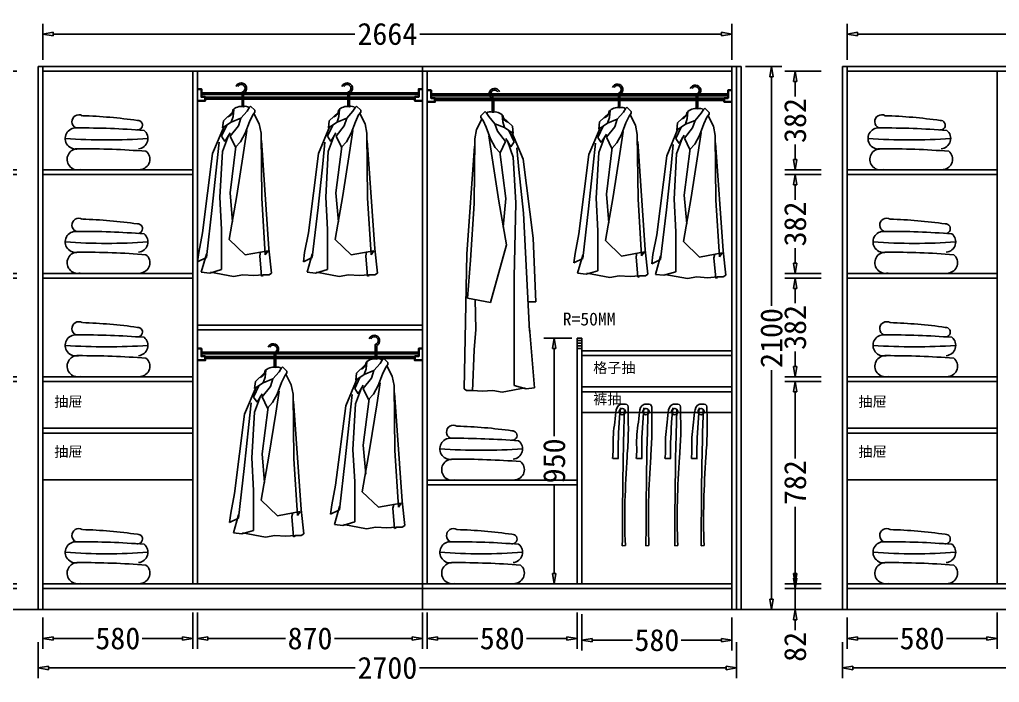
# Model space of a CAD drawing. Header units: millimetres. Extents: x 304407 to 361076, y -1262425 to -1203358.
# Drawn here: x 315719 to 319507, y -1245806 to -1243244 of the extents above; entities that cross this region are included whole.
import ezdxf

# ---------------------------------------------------------------- set-up
doc = ezdxf.new("R2010")
doc.units = ezdxf.units.MM
doc.header["$LTSCALE"] = 20
doc.layers.get('Defpoints').update_dxf_attribs({"color": 250})
for name, color, linetype in [('4', 1, 'Continuous'), ('6', 6, 'Continuous'), ('8', 8, 'Continuous'), ('LAYER10', 11, 'Continuous'), ('LAYER8', 11, 'Continuous'), ('图层3', 4, 'Continuous'), ('墙体', 40, 'Continuous')]:
    doc.layers.add(name, color=color, linetype=linetype)
doc.styles.get("Standard").update_dxf_attribs({"font": 'SimSun.ttf', "height": 85})
doc.styles.add('text', font='SimSun.ttf', dxfattribs={"height": 85})
doc.dimstyles.new('周文晶', dxfattribs={"dimtxt": 70, "dimasz": 40, "dimexe": 40, "dimexo": 30, "dimgap": 10, "dimtad": 0, "dimdec": 0, "dimtxsty": 'Standard', "dimblk": 'CLOSEDBLANK', "dimcen": 200, "dimclrd": 256, "dimclre": 256, "dimadec": 0, "dimazin": 0, "dimtfac": 1, "dimtdec": 0, "dimtmove": 0, "dimatfit": 3, "dimldrblk": 'CLOSEDBLANK', "dimfxl": 100, "dimfxlon": 1, "dimarcsym": 0})

# ---------------------------------------------------------------- blocks, each defined once
blk = doc.blocks.new('_ClosedBlank')
at = {"color": 0, "linetype": 'ByBlock', "lineweight": -2}
for p, q in [((-1, 0.167), (0, 0)), ((-1, 0.167), (-1, -0.167)), ((0, 0), (-1, -0.167))]:
    blk.add_line(p, q, dxfattribs=at)
blk = doc.blocks.new('*D1787')
at = {"lineweight": -2, "transparency": 16777216}
for p, q in [((315808.9, -1245554.8), (315808.9, -1245676.3)), ((316388.9, -1245536.3), (316388.9, -1245676.3)), ((315848.9, -1245636.3), (316004.9, -1245636.3)), ((316348.9, -1245636.3), (316193, -1245636.3))]:
    blk.add_line(p, q, dxfattribs=at)
at = {"layer": 'Defpoints', "color": 0, "transparency": 16777216}
for p in [(316388.9, -1245424.8), (315808.9, -1245524.8), (316388.9, -1245636.3)]:
    blk.add_point(p, dxfattribs=at)
at = {"lineweight": -2, "transparency": 16777216, "xscale": 40, "yscale": 40, "zscale": 40, "rotation": 180}
blk.add_blockref('_ClosedBlank', (315808.9, -1245636.3), dxfattribs=at)
at = {"lineweight": -2, "transparency": 16777216, "xscale": 40, "yscale": 40, "zscale": 40}
blk.add_blockref('_ClosedBlank', (316388.9, -1245636.3), dxfattribs=at)
at = {"color": 0, "transparency": 16777216, "insert": (316098.9, -1245636.3), "char_height": 85, "attachment_point": 5}
blk.add_mtext('580', dxfattribs=at)
blk = doc.blocks.new('*D1788')
at = {"lineweight": -2, "transparency": 16777216}
for p, q in [((317294.9, -1245536.3), (317294.9, -1245676.3)), ((317874.9, -1245536.3), (317874.9, -1245676.3)), ((317334.9, -1245636.3), (317490.9, -1245636.3)), ((317834.9, -1245636.3), (317679, -1245636.3))]:
    blk.add_line(p, q, dxfattribs=at)
at = {"layer": 'Defpoints', "color": 0, "transparency": 16777216}
for p in [(317294.9, -1243442.8), (317874.9, -1245424.8), (317874.9, -1245636.3)]:
    blk.add_point(p, dxfattribs=at)
at = {"lineweight": -2, "transparency": 16777216, "xscale": 40, "yscale": 40, "zscale": 40, "rotation": 180}
blk.add_blockref('_ClosedBlank', (317294.9, -1245636.3), dxfattribs=at)
at = {"lineweight": -2, "transparency": 16777216, "xscale": 40, "yscale": 40, "zscale": 40}
blk.add_blockref('_ClosedBlank', (317874.9, -1245636.3), dxfattribs=at)
at = {"color": 0, "transparency": 16777216, "insert": (317584.9, -1245636.3), "char_height": 85, "attachment_point": 5}
blk.add_mtext('580', dxfattribs=at)
blk = doc.blocks.new('*D1789')
at = {"lineweight": -2, "transparency": 16777216}
for p, q in [((315808.9, -1243399.4), (315808.9, -1243259.4)), ((318472.9, -1243399.4), (318472.9, -1243259.4)), ((315848.9, -1243299.4), (317015.3, -1243299.4)), ((318432.9, -1243299.4), (317266.6, -1243299.4))]:
    blk.add_line(p, q, dxfattribs=at)
at = {"layer": 'Defpoints', "color": 0, "transparency": 16777216}
for p in [(318472.9, -1243299.4), (315808.9, -1243442.8), (318472.9, -1243442.8)]:
    blk.add_point(p, dxfattribs=at)
at = {"lineweight": -2, "transparency": 16777216, "xscale": 40, "yscale": 40, "zscale": 40, "rotation": 180}
blk.add_blockref('_ClosedBlank', (315808.9, -1243299.4), dxfattribs=at)
at = {"lineweight": -2, "transparency": 16777216, "xscale": 40, "yscale": 40, "zscale": 40}
blk.add_blockref('_ClosedBlank', (318472.9, -1243299.4), dxfattribs=at)
at = {"color": 0, "transparency": 16777216, "insert": (317140.9, -1243299.4), "char_height": 85, "attachment_point": 5}
blk.add_mtext('2664', dxfattribs=at)
blk = doc.blocks.new('*D1790')
at = {"lineweight": -2, "transparency": 16777216}
for p, q in [((315790.9, -1245650.4), (315790.9, -1245790.4)), ((318490.9, -1245650.4), (318490.9, -1245790.4)), ((315830.9, -1245750.4), (317016.2, -1245750.4)), ((318450.9, -1245750.4), (317265.7, -1245750.4))]:
    blk.add_line(p, q, dxfattribs=at)
at = {"layer": 'Defpoints', "color": 0, "transparency": 16777216}
for p in [(315790.9, -1245524.8), (318490.9, -1245524.8), (318490.9, -1245750.4)]:
    blk.add_point(p, dxfattribs=at)
at = {"lineweight": -2, "transparency": 16777216, "xscale": 40, "yscale": 40, "zscale": 40, "rotation": 180}
blk.add_blockref('_ClosedBlank', (315790.9, -1245750.4), dxfattribs=at)
at = {"lineweight": -2, "transparency": 16777216, "xscale": 40, "yscale": 40, "zscale": 40}
blk.add_blockref('_ClosedBlank', (318490.9, -1245750.4), dxfattribs=at)
at = {"color": 0, "transparency": 16777216, "insert": (317140.9, -1245750.4), "char_height": 85, "attachment_point": 5}
blk.add_mtext('2700', dxfattribs=at)
blk = doc.blocks.new('*D1791')
at = {"lineweight": -2, "transparency": 16777216}
for p, q in [((318525.8, -1243424.8), (318665.8, -1243424.8)), ((318625.8, -1243464.8), (318625.8, -1244350)), ((318625.8, -1245484.8), (318625.8, -1244599.5)), ((318525.8, -1245524.8), (318665.8, -1245524.8))]:
    blk.add_line(p, q, dxfattribs=at)
at = {"layer": 'Defpoints', "color": 0, "transparency": 16777216}
for p in [(318490.9, -1243424.8), (318625.8, -1243424.8), (318490.9, -1245524.8)]:
    blk.add_point(p, dxfattribs=at)
at = {"lineweight": -2, "transparency": 16777216, "xscale": 40, "yscale": 40, "zscale": 40}
for p, rotation in [((318625.8, -1243424.8), 90), ((318625.8, -1245524.8), 270)]:
    blk.add_blockref('_ClosedBlank', p, dxfattribs=dict(at, rotation=rotation))
at = {"color": 0, "transparency": 16777216, "insert": (318625.8, -1244474.8), "char_height": 85, "attachment_point": 5, "rotation": 90}
blk.add_mtext('2100', dxfattribs=at)
blk = doc.blocks.new('*D1792')
at = {"lineweight": -2, "transparency": 16777216}
for p, q in [((317853.9, -1244474.8), (317746, -1244474.8)), ((317786, -1244514.8), (317786, -1244854.8)), ((317786, -1245384.8), (317786, -1245044.8)), ((317844.9, -1245424.8), (317746, -1245424.8))]:
    blk.add_line(p, q, dxfattribs=at)
at = {"layer": 'Defpoints', "color": 0, "transparency": 16777216}
for p in [(317883.9, -1244474.8), (317786, -1245424.8), (317874.9, -1245424.8)]:
    blk.add_point(p, dxfattribs=at)
at = {"lineweight": -2, "transparency": 16777216, "xscale": 40, "yscale": 40, "zscale": 40}
for p, rotation in [((317786, -1244474.8), 90), ((317786, -1245424.8), 270)]:
    blk.add_blockref('_ClosedBlank', p, dxfattribs=dict(at, rotation=rotation))
at = {"color": 0, "transparency": 16777216, "insert": (317786, -1244949.8), "char_height": 85, "attachment_point": 5, "rotation": 90}
blk.add_mtext('950', dxfattribs=at)
blk = doc.blocks.new('*D1793')
at = {"lineweight": -2, "transparency": 16777216}
for p, q in [((317892.9, -1245543), (317892.9, -1245683)), ((318472.9, -1245554.8), (318472.9, -1245683)), ((317932.9, -1245643), (318088.9, -1245643)), ((318432.9, -1245643), (318277, -1245643))]:
    blk.add_line(p, q, dxfattribs=at)
at = {"layer": 'Defpoints', "color": 0, "transparency": 16777216}
for p in [(317892.9, -1245424.8), (318472.9, -1245524.8), (318472.9, -1245643)]:
    blk.add_point(p, dxfattribs=at)
at = {"lineweight": -2, "transparency": 16777216, "xscale": 40, "yscale": 40, "zscale": 40, "rotation": 180}
blk.add_blockref('_ClosedBlank', (317892.9, -1245643), dxfattribs=at)
at = {"lineweight": -2, "transparency": 16777216, "xscale": 40, "yscale": 40, "zscale": 40}
blk.add_blockref('_ClosedBlank', (318472.9, -1245643), dxfattribs=at)
at = {"color": 0, "transparency": 16777216, "insert": (318182.9, -1245643), "char_height": 85, "attachment_point": 5}
blk.add_mtext('580', dxfattribs=at)
blk = doc.blocks.new('*D1794')
at = {"lineweight": -2, "transparency": 16777216}
for p, q in [((315608.7, -1245402.8), (315608.7, -1245362.8)), ((315708.7, -1245442.8), (315568.7, -1245442.8)), ((315608.7, -1245442.8), (315608.7, -1245524.8)), ((315708.7, -1245524.8), (315568.7, -1245524.8)), ((315608.7, -1245564.8), (315608.7, -1245604.8))]:
    blk.add_line(p, q, dxfattribs=at)
at = {"layer": 'Defpoints', "color": 0, "transparency": 16777216}
for p in [(315608.7, -1245442.8), (315808.9, -1245442.8), (315790.9, -1245524.8)]:
    blk.add_point(p, dxfattribs=at)
at = {"lineweight": -2, "transparency": 16777216, "xscale": 40, "yscale": 40, "zscale": 40}
for p, rotation in [((315608.7, -1245442.8), 270), ((315608.7, -1245524.8), 90)]:
    blk.add_blockref('_ClosedBlank', p, dxfattribs=dict(at, rotation=rotation))
at = {"color": 0, "transparency": 16777216, "insert": (315608.7, -1245668.8), "char_height": 85, "attachment_point": 5, "rotation": 90}
blk.add_mtext('82', dxfattribs=at)
blk = doc.blocks.new('*D1795')
at = {"lineweight": -2, "transparency": 16777216}
for p, q in [((315708.7, -1244642.8), (315568.7, -1244642.8)), ((315608.7, -1244682.8), (315608.7, -1244940.7)), ((315608.7, -1245384.8), (315608.7, -1245126.9)), ((315708.7, -1245424.8), (315568.7, -1245424.8))]:
    blk.add_line(p, q, dxfattribs=at)
at = {"layer": 'Defpoints', "color": 0, "transparency": 16777216}
for p in [(315608.7, -1244642.8), (315808.9, -1244642.8), (315808.9, -1245424.8)]:
    blk.add_point(p, dxfattribs=at)
at = {"lineweight": -2, "transparency": 16777216, "xscale": 40, "yscale": 40, "zscale": 40}
for p, rotation in [((315608.7, -1244642.8), 90), ((315608.7, -1245424.8), 270)]:
    blk.add_blockref('_ClosedBlank', p, dxfattribs=dict(at, rotation=rotation))
at = {"color": 0, "transparency": 16777216, "insert": (315608.7, -1245033.8), "char_height": 85, "attachment_point": 5, "rotation": 90}
blk.add_mtext('782', dxfattribs=at)
blk = doc.blocks.new('*D1796')
at = {"lineweight": -2, "transparency": 16777216}
for p, q in [((315708.7, -1244242.8), (315568.7, -1244242.8)), ((315608.7, -1244282.8), (315608.7, -1244340.4)), ((315608.7, -1244584.8), (315608.7, -1244527.1)), ((315708.7, -1244624.8), (315568.7, -1244624.8))]:
    blk.add_line(p, q, dxfattribs=at)
at = {"layer": 'Defpoints', "color": 0, "transparency": 16777216}
for p in [(315608.7, -1244242.8), (315808.9, -1244242.8), (315808.9, -1244624.8)]:
    blk.add_point(p, dxfattribs=at)
at = {"lineweight": -2, "transparency": 16777216, "xscale": 40, "yscale": 40, "zscale": 40}
for p, rotation in [((315608.7, -1244242.8), 90), ((315608.7, -1244624.8), 270)]:
    blk.add_blockref('_ClosedBlank', p, dxfattribs=dict(at, rotation=rotation))
at = {"color": 0, "transparency": 16777216, "insert": (315608.7, -1244433.8), "char_height": 85, "attachment_point": 5, "rotation": 90}
blk.add_mtext('382', dxfattribs=at)
blk = doc.blocks.new('*D1797')
at = {"lineweight": -2, "transparency": 16777216}
for p, q in [((315708.7, -1243842.8), (315568.7, -1243842.8)), ((315608.7, -1243882.8), (315608.7, -1243940.4)), ((315608.7, -1244184.8), (315608.7, -1244127.1)), ((315708.7, -1244224.8), (315568.7, -1244224.8))]:
    blk.add_line(p, q, dxfattribs=at)
at = {"layer": 'Defpoints', "color": 0, "transparency": 16777216}
for p in [(315608.7, -1243842.8), (315808.9, -1243842.8), (315808.9, -1244224.8)]:
    blk.add_point(p, dxfattribs=at)
at = {"lineweight": -2, "transparency": 16777216, "xscale": 40, "yscale": 40, "zscale": 40}
for p, rotation in [((315608.7, -1243842.8), 90), ((315608.7, -1244224.8), 270)]:
    blk.add_blockref('_ClosedBlank', p, dxfattribs=dict(at, rotation=rotation))
at = {"color": 0, "transparency": 16777216, "insert": (315608.7, -1244033.8), "char_height": 85, "attachment_point": 5, "rotation": 90}
blk.add_mtext('382', dxfattribs=at)
blk = doc.blocks.new('*D1798')
at = {"lineweight": -2, "transparency": 16777216}
for p, q in [((315708.7, -1243442.8), (315568.7, -1243442.8)), ((315608.7, -1243482.8), (315608.7, -1243540.4)), ((315608.7, -1243784.8), (315608.7, -1243727.1)), ((315708.7, -1243824.8), (315568.7, -1243824.8))]:
    blk.add_line(p, q, dxfattribs=at)
at = {"layer": 'Defpoints', "color": 0, "transparency": 16777216}
for p in [(315608.7, -1243442.8), (315808.9, -1243442.8), (315808.9, -1243824.8)]:
    blk.add_point(p, dxfattribs=at)
at = {"lineweight": -2, "transparency": 16777216, "xscale": 40, "yscale": 40, "zscale": 40}
for p, rotation in [((315608.7, -1243442.8), 90), ((315608.7, -1243824.8), 270)]:
    blk.add_blockref('_ClosedBlank', p, dxfattribs=dict(at, rotation=rotation))
at = {"color": 0, "transparency": 16777216, "insert": (315608.7, -1243633.8), "char_height": 85, "attachment_point": 5, "rotation": 90}
blk.add_mtext('382', dxfattribs=at)
blk = doc.blocks.new('*D1799')
at = {"lineweight": -2, "transparency": 16777216}
for p, q in [((316406.9, -1245536.3), (316406.9, -1245676.3)), ((317276.9, -1245536.3), (317276.9, -1245676.3)), ((316446.9, -1245636.3), (316746.9, -1245636.3)), ((317236.9, -1245636.3), (316936.9, -1245636.3))]:
    blk.add_line(p, q, dxfattribs=at)
at = {"layer": 'Defpoints', "color": 0, "transparency": 16777216}
for p in [(316406.9, -1245424.8), (317276.9, -1245424.8), (317276.9, -1245636.3)]:
    blk.add_point(p, dxfattribs=at)
at = {"lineweight": -2, "transparency": 16777216, "xscale": 40, "yscale": 40, "zscale": 40, "rotation": 180}
blk.add_blockref('_ClosedBlank', (316406.9, -1245636.3), dxfattribs=at)
at = {"lineweight": -2, "transparency": 16777216, "xscale": 40, "yscale": 40, "zscale": 40}
blk.add_blockref('_ClosedBlank', (317276.9, -1245636.3), dxfattribs=at)
at = {"color": 0, "transparency": 16777216, "insert": (316841.9, -1245636.3), "char_height": 85, "attachment_point": 5}
blk.add_mtext('870', dxfattribs=at)
blk = doc.blocks.new('*D1800')
at = {"lineweight": -2, "transparency": 16777216}
for p, q in [((318917.8, -1245554.8), (318917.8, -1245676.3)), ((319497.8, -1245536.3), (319497.8, -1245676.3)), ((318957.8, -1245636.3), (319113.7, -1245636.3)), ((319457.8, -1245636.3), (319301.8, -1245636.3))]:
    blk.add_line(p, q, dxfattribs=at)
at = {"layer": 'Defpoints', "color": 0, "transparency": 16777216}
for p in [(319497.8, -1245424.8), (318917.8, -1245524.8), (319497.8, -1245636.3)]:
    blk.add_point(p, dxfattribs=at)
at = {"lineweight": -2, "transparency": 16777216, "xscale": 40, "yscale": 40, "zscale": 40, "rotation": 180}
blk.add_blockref('_ClosedBlank', (318917.8, -1245636.3), dxfattribs=at)
at = {"lineweight": -2, "transparency": 16777216, "xscale": 40, "yscale": 40, "zscale": 40}
blk.add_blockref('_ClosedBlank', (319497.8, -1245636.3), dxfattribs=at)
at = {"color": 0, "transparency": 16777216, "insert": (319207.8, -1245636.3), "char_height": 85, "attachment_point": 5}
blk.add_mtext('580', dxfattribs=at)
blk = doc.blocks.new('*D1802')
at = {"lineweight": -2, "transparency": 16777216}
for p, q in [((318917.8, -1243399.4), (318917.8, -1243259.4)), ((321581.8, -1243399.4), (321581.8, -1243259.4)), ((318957.8, -1243299.4), (320124.1, -1243299.4)), ((321541.8, -1243299.4), (320375.4, -1243299.4))]:
    blk.add_line(p, q, dxfattribs=at)
at = {"layer": 'Defpoints', "color": 0, "transparency": 16777216}
for p in [(321581.8, -1243299.4), (318917.8, -1243442.8), (321581.8, -1243442.8)]:
    blk.add_point(p, dxfattribs=at)
at = {"lineweight": -2, "transparency": 16777216, "xscale": 40, "yscale": 40, "zscale": 40, "rotation": 180}
blk.add_blockref('_ClosedBlank', (318917.8, -1243299.4), dxfattribs=at)
at = {"lineweight": -2, "transparency": 16777216, "xscale": 40, "yscale": 40, "zscale": 40}
blk.add_blockref('_ClosedBlank', (321581.8, -1243299.4), dxfattribs=at)
at = {"color": 0, "transparency": 16777216, "insert": (320249.8, -1243299.4), "char_height": 85, "attachment_point": 5}
blk.add_mtext('2664', dxfattribs=at)
blk = doc.blocks.new('*D1803')
at = {"lineweight": -2, "transparency": 16777216}
for p, q in [((318899.8, -1245650.4), (318899.8, -1245790.4)), ((321599.8, -1245650.4), (321599.8, -1245790.4)), ((318939.8, -1245750.4), (320125, -1245750.4)), ((321559.8, -1245750.4), (320374.5, -1245750.4))]:
    blk.add_line(p, q, dxfattribs=at)
at = {"layer": 'Defpoints', "color": 0, "transparency": 16777216}
for p in [(318899.8, -1245524.8), (321599.8, -1245524.8), (321599.8, -1245750.4)]:
    blk.add_point(p, dxfattribs=at)
at = {"lineweight": -2, "transparency": 16777216, "xscale": 40, "yscale": 40, "zscale": 40, "rotation": 180}
blk.add_blockref('_ClosedBlank', (318899.8, -1245750.4), dxfattribs=at)
at = {"lineweight": -2, "transparency": 16777216, "xscale": 40, "yscale": 40, "zscale": 40}
blk.add_blockref('_ClosedBlank', (321599.8, -1245750.4), dxfattribs=at)
at = {"color": 0, "transparency": 16777216, "insert": (320249.8, -1245750.4), "char_height": 85, "attachment_point": 5}
blk.add_mtext('2700', dxfattribs=at)
blk = doc.blocks.new('*D1807')
at = {"lineweight": -2, "transparency": 16777216}
for p, q in [((318717.5, -1245402.8), (318717.5, -1245362.8)), ((318817.5, -1245442.8), (318677.5, -1245442.8)), ((318717.5, -1245442.8), (318717.5, -1245524.8)), ((318817.5, -1245524.8), (318677.5, -1245524.8)), ((318717.5, -1245564.8), (318717.5, -1245604.8))]:
    blk.add_line(p, q, dxfattribs=at)
at = {"layer": 'Defpoints', "color": 0, "transparency": 16777216}
for p in [(318717.5, -1245442.8), (318917.8, -1245442.8), (318899.8, -1245524.8)]:
    blk.add_point(p, dxfattribs=at)
at = {"lineweight": -2, "transparency": 16777216, "xscale": 40, "yscale": 40, "zscale": 40}
for p, rotation in [((318717.5, -1245442.8), 270), ((318717.5, -1245524.8), 90)]:
    blk.add_blockref('_ClosedBlank', p, dxfattribs=dict(at, rotation=rotation))
at = {"color": 0, "transparency": 16777216, "insert": (318717.5, -1245668.8), "char_height": 85, "attachment_point": 5, "rotation": 90}
blk.add_mtext('82', dxfattribs=at)
blk = doc.blocks.new('*D1808')
at = {"lineweight": -2, "transparency": 16777216}
for p, q in [((318817.5, -1244642.8), (318677.5, -1244642.8)), ((318717.5, -1244682.8), (318717.5, -1244940.7)), ((318717.5, -1245384.8), (318717.5, -1245126.9)), ((318817.5, -1245424.8), (318677.5, -1245424.8))]:
    blk.add_line(p, q, dxfattribs=at)
at = {"layer": 'Defpoints', "color": 0, "transparency": 16777216}
for p in [(318717.5, -1244642.8), (318917.8, -1244642.8), (318917.8, -1245424.8)]:
    blk.add_point(p, dxfattribs=at)
at = {"lineweight": -2, "transparency": 16777216, "xscale": 40, "yscale": 40, "zscale": 40}
for p, rotation in [((318717.5, -1244642.8), 90), ((318717.5, -1245424.8), 270)]:
    blk.add_blockref('_ClosedBlank', p, dxfattribs=dict(at, rotation=rotation))
at = {"color": 0, "transparency": 16777216, "insert": (318717.5, -1245033.8), "char_height": 85, "attachment_point": 5, "rotation": 90}
blk.add_mtext('782', dxfattribs=at)
blk = doc.blocks.new('*D1809')
at = {"lineweight": -2, "transparency": 16777216}
for p, q in [((318817.5, -1244242.8), (318677.5, -1244242.8)), ((318717.5, -1244282.8), (318717.5, -1244340.4)), ((318717.5, -1244584.8), (318717.5, -1244527.1)), ((318817.5, -1244624.8), (318677.5, -1244624.8))]:
    blk.add_line(p, q, dxfattribs=at)
at = {"layer": 'Defpoints', "color": 0, "transparency": 16777216}
for p in [(318717.5, -1244242.8), (318917.8, -1244242.8), (318917.8, -1244624.8)]:
    blk.add_point(p, dxfattribs=at)
at = {"lineweight": -2, "transparency": 16777216, "xscale": 40, "yscale": 40, "zscale": 40}
for p, rotation in [((318717.5, -1244242.8), 90), ((318717.5, -1244624.8), 270)]:
    blk.add_blockref('_ClosedBlank', p, dxfattribs=dict(at, rotation=rotation))
at = {"color": 0, "transparency": 16777216, "insert": (318717.5, -1244433.8), "char_height": 85, "attachment_point": 5, "rotation": 90}
blk.add_mtext('382', dxfattribs=at)
blk = doc.blocks.new('*D1810')
at = {"lineweight": -2, "transparency": 16777216}
for p, q in [((318817.5, -1243842.8), (318677.5, -1243842.8)), ((318717.5, -1243882.8), (318717.5, -1243940.4)), ((318717.5, -1244184.8), (318717.5, -1244127.1)), ((318817.5, -1244224.8), (318677.5, -1244224.8))]:
    blk.add_line(p, q, dxfattribs=at)
at = {"layer": 'Defpoints', "color": 0, "transparency": 16777216}
for p in [(318717.5, -1243842.8), (318917.8, -1243842.8), (318917.8, -1244224.8)]:
    blk.add_point(p, dxfattribs=at)
at = {"lineweight": -2, "transparency": 16777216, "xscale": 40, "yscale": 40, "zscale": 40}
for p, rotation in [((318717.5, -1243842.8), 90), ((318717.5, -1244224.8), 270)]:
    blk.add_blockref('_ClosedBlank', p, dxfattribs=dict(at, rotation=rotation))
at = {"color": 0, "transparency": 16777216, "insert": (318717.5, -1244033.8), "char_height": 85, "attachment_point": 5, "rotation": 90}
blk.add_mtext('382', dxfattribs=at)
blk = doc.blocks.new('*D1811')
at = {"lineweight": -2, "transparency": 16777216}
for p, q in [((318817.5, -1243442.8), (318677.5, -1243442.8)), ((318717.5, -1243482.8), (318717.5, -1243540.4)), ((318717.5, -1243784.8), (318717.5, -1243727.1)), ((318817.5, -1243824.8), (318677.5, -1243824.8))]:
    blk.add_line(p, q, dxfattribs=at)
at = {"layer": 'Defpoints', "color": 0, "transparency": 16777216}
for p in [(318717.5, -1243442.8), (318917.8, -1243442.8), (318917.8, -1243824.8)]:
    blk.add_point(p, dxfattribs=at)
at = {"lineweight": -2, "transparency": 16777216, "xscale": 40, "yscale": 40, "zscale": 40}
for p, rotation in [((318717.5, -1243442.8), 90), ((318717.5, -1243824.8), 270)]:
    blk.add_blockref('_ClosedBlank', p, dxfattribs=dict(at, rotation=rotation))
at = {"color": 0, "transparency": 16777216, "insert": (318717.5, -1243633.8), "char_height": 85, "attachment_point": 5, "rotation": 90}
blk.add_mtext('382', dxfattribs=at)
blk = doc.blocks.new('A$C1C5764E0')
at = {"layer": '8'}
for p, q in [((172.3, 708.4), (172.3, 657.4)), ((178.3, 708.4), (178.3, 657.4)), ((137.4, 618.5), (140.1, 644.9)), ((191.5, 639.3), (201.2, 654.6)), ((201.2, 654.6), (205.3, 658.7)), ((205.3, 658.7), (222, 642.1)), ((135.3, 635.3), (99.9, 601.9)), ((130.4, 596.4), (137.4, 618.5)), ((130.4, 596.4), (167.9, 611.6)), ((158.2, 582.5), (167.9, 611.6)), ((167.9, 611.6), (191.5, 639.3)), ((213.6, 624.1), (201.2, 597.8)), ((222, 635.2), (213.6, 624.1)), ((217.8, 629.6), (238.6, 589.4)), ((222, 642.1), (222, 635.2)), ((103, 580.9), (58.4, 475.1)), ((113.7, 585.2), (93.2, 541.7)), ((99.9, 601.9), (97.1, 574.2)), ((97.1, 574.2), (130.4, 596.4)), ((126.3, 542.3), (158.2, 582.5)), ((201.2, 597.8), (184.5, 553.4)), ((238.6, 589.4), (245.5, 553.4)), ((93.2, 541.7), (106.3, 522.1)), ((96.5, 482.8), (119.4, 544.9)), ((106.3, 522.1), (125.9, 554.7)), ((147.1, 499.3), (126.3, 542.3)), ((184.5, 553.4), (166.5, 520.1)), ((178.3, 479.5), (191.3, 564.6)), ((245.5, 553.4), (248.3, 302.5)), ((75, 435), (83.4, 518.8)), ((148.8, 502.4), (125.9, 322.6)), ((166.5, 520.1), (147.1, 499.3)), ((276.4, 106.8), (247, 525.3)), ((58.4, 475.1), (19.5, 168.8)), ((86.6, 306.3), (96.5, 482.8)), ((152.1, 312.8), (178.3, 479.5)), ((57, 265.8), (75, 435)), ((93.2, 180.9), (86.6, 306.3)), ((122.6, 142.8), (152.1, 312.8)), ((125.9, 322.6), (135.7, 211.4)), ((34.3, 73.1), (57, 265.8)), ((248.3, 302.5), (262.2, 83.5)), ((19.5, 168.8), (4.8, 92.7)), ((93.2, 26.2), (93.2, 180.9)), ((184.8, 82.8), (122.6, 142.8)), ((4.8, 92.7), (0, 56.7)), ((34.3, 86.2), (14.7, 16.3)), ((273.1, 99.1), (184.8, 82.8)), ((244.2, 93.8), (240.9, 79.6)), ((240.9, 79.6), (247.4, 1.1)), ((262.2, 83.5), (273.1, 99.1)), ((286.7, 13.1), (276.4, 106.8)), ((0, 56.7), (34.3, 73.1)), ((14.7, 16.3), (47.4, 13.1)), ((47.4, 13.1), (93.2, 26.2)), ((50.7, 16.3), (139, 0)), ((139, 0), (175, 6.5)), ((175, 6.5), (217.5, 3.3)), ((217.5, 3.3), (253.5, 6.5)), ((247.4, 1.1), (254, 3.3)), ((253.5, 6.5), (276.9, 6.5)), ((276.9, 6.5), (286.7, 13.1))]:
    blk.add_line(p, q, dxfattribs=at)
for centre, radius, start, end in [((168.9, 727.1), 20.9, 296.6338, 159.5285), ((168.9, 727.1), 14.9, 296.6338, 150.6175), ((175.9, 709.9), 3.91, 94.6712, 201.9626), ((168.9, 613.1), 43.9, 77.6993, 138.5966), ((186.2, 639.8), 18, 42.48, 116.3392), ((110.9, 641.2), 25.1, 286.2636, 2.0248)]:
    blk.add_arc(centre, radius, start, end, dxfattribs=at)
blk = doc.blocks.new('A$C4F477F88')
at = {"layer": 'LAYER10'}
blk.add_blockref('A$C1C5764E0', (0, 0), dxfattribs=at)
blk = doc.blocks.new('A$C5E603B19')
at = {"layer": 'LAYER8'}
blk.add_blockref('A$C4F477F88', (0, 0), dxfattribs=at)
blk = doc.blocks.new('A$C1B0A679D')
at = {"layer": '图层3'}
blk.add_blockref('A$C5E603B19', (0, 0), dxfattribs=at)
blk = doc.blocks.new('A$C52EB379C')
at = {"layer": '8'}
for p, q in [((163.3, 1134.6), (163.3, 1083.5)), ((169.3, 1134.6), (169.3, 1083.5)), ((126.4, 1061.5), (91, 1028.1)), ((128.4, 1044.7), (131.2, 1071)), ((159, 1037.8), (182.5, 1065.5)), ((182.5, 1065.5), (192.3, 1080.7)), ((192.3, 1080.7), (196.4, 1084.9)), ((196.4, 1084.9), (213.1, 1068.3)), ((213.1, 1061.3), (204.7, 1050.2)), ((213.1, 1068.3), (213.1, 1061.3)), ((91, 1028.1), (88.2, 1000.3)), ((121.5, 1022.5), (128.4, 1044.7)), ((121.5, 1022.5), (159, 1037.8)), ((149.3, 1008.7), (159, 1037.8)), ((192.3, 1023.9), (175.6, 979.5)), ((204.7, 1050.2), (192.3, 1023.9)), ((208.9, 1055.8), (229.7, 1015.6)), ((94.1, 1007.1), (49.5, 901.3)), ((104.8, 1011.4), (84.3, 967.8)), ((88.2, 1000.3), (121.5, 1022.5)), ((117.4, 968.5), (149.3, 1008.7)), ((169.3, 905.7), (182.4, 990.7)), ((229.7, 1015.6), (236.6, 979.5)), ((84.3, 967.8), (97.4, 948.2)), ((87.6, 909), (110.5, 971.1)), ((97.4, 948.2), (117, 980.9)), ((138.2, 925.5), (117.4, 968.5)), ((175.6, 979.5), (157.6, 946.3)), ((236.6, 979.5), (239.4, 728.7)), ((267.5, 533), (238.1, 951.5)), ((66.1, 861.1), (74.5, 944.9)), ((139.9, 928.6), (117, 748.8)), ((157.6, 946.3), (138.2, 925.5)), ((49.5, 901.3), (10.6, 595)), ((77.7, 732.4), (87.6, 909)), ((143.2, 738.9), (169.3, 905.7)), ((48.1, 692), (66.1, 861.1)), ((84.3, 444.7), (77.7, 732.4)), ((113.7, 568.9), (143.2, 738.9)), ((117, 748.8), (126.8, 637.6)), ((239.4, 728.7), (253.3, 509.7)), ((25.4, 235.4), (48.1, 692)), ((10.6, 595), (0, 349)), ((175.9, 346.6), (113.7, 568.9)), ((277.8, 13.1), (267.5, 533)), ((253.3, 509.7), (264.2, 362.9)), ((84.3, 26.2), (84.3, 444.7)), ((0, 349), (31, 349)), ((264.2, 362.9), (175.9, 346.6)), ((235.3, 357.6), (232, 242)), ((25.4, 248.5), (5.8, 16.3)), ((232, 242), (238.5, 163.5)), ((238.5, 163.5), (245.1, 3.3)), ((5.8, 16.3), (38.5, 13.1)), ((38.5, 13.1), (84.3, 26.2)), ((41.7, 16.3), (130.1, 0)), ((130.1, 0), (166.1, 6.5)), ((166.1, 6.5), (208.6, 3.3)), ((208.6, 3.3), (244.6, 6.5)), ((244.6, 6.5), (268, 6.5)), ((268, 6.5), (277.8, 13.1))]:
    blk.add_line(p, q, dxfattribs=at)
for centre, radius, start, end in [((160, 1153.2), 20.9, 296.6338, 159.5285), ((160, 1153.2), 14.9, 296.6338, 150.6175), ((167, 1136), 3.91, 94.6712, 201.9626), ((102, 1067.4), 25.1, 286.2636, 2.0248), ((160, 1039.2), 43.9, 77.6993, 138.5966), ((177.3, 1066), 18, 42.48, 116.3392)]:
    blk.add_arc(centre, radius, start, end, dxfattribs=at)
blk = doc.blocks.new('A$C05785CA5')
at = {"layer": 'LAYER10'}
blk.add_blockref('A$C52EB379C', (0, 0), dxfattribs=at)
blk = doc.blocks.new('A$C100967EE')
at = {"layer": 'LAYER10'}
blk.add_blockref('A$C05785CA5', (0, 0), dxfattribs=at)
blk = doc.blocks.new('A$C65D30603')
at = {"layer": 'LAYER8'}
blk.add_blockref('A$C100967EE', (0, 0), dxfattribs=at)
blk = doc.blocks.new('A$C50CE712E')
at = {"layer": '图层3'}
blk.add_blockref('A$C65D30603', (0, 0), dxfattribs=at)
blk = doc.blocks.new('A$C11F00F61')
at = {"color": 8}
blk.add_line((48.2, 0), (290.3, 1.2), dxfattribs=at)
at = {"layer": '墙体', "color": 8}
for centre, radius, start, end in [((52.6, 186.6), 26.7, 59.8021, 244.0801), ((9.8, -1698.7), 1909.1, 81.8981, 88.3112), ((280.3, 173), 18.4, 260.1551, 94.4157), ((41, 121.6), 41, 86.0834, 284.0988), ((53.8, -3125.6), 3288.1, 85.6244, 90.1755), ((279.7, 121.7), 40, 274.9406, 51.3165), ((159.2, 2329.1), 2213.2, 265.8756, 274.159), ((48.2, 41), 41, 86.0834, 284.0988), ((61, -3206.2), 3288.1, 85.6244, 90.1755), ((286.9, 41.1), 40, 274.9406, 51.3165)]:
    blk.add_arc(centre, radius, start, end, dxfattribs=at)
blk = doc.blocks.new('A$C3B9601DC')
at = {"layer": '4', "color": 8}
blk.add_line((62, 1.5), (47.4, 0), dxfattribs=at)
for points, knots in [([(62, 1.5), (55.4, 144.3), (62.8, 324.3), (78.7, 548.8), (75.2, 622.1), (75.7, 684.6), (46.8, 686.9), (17.9, 676.1), (12.7, 599.8), (-1.5, 524.3), (4.4, 450.4), (0, 421.8)], [0, 0, 0, 0, 428.516837, 544.203019, 664.137455, 677.621305, 701.749401, 722.125787, 770.743064, 895.133582, 980.731534, 980.731534, 980.731534, 980.731534]), ([(37.8, 667.5), (32.8, 603.2), (26.4, 521.3), (26.8, 439.3), (26.9, 421.8)], [0, 0, 0, 0, 193.394932, 246.046188, 246.046188, 246.046188, 246.046188])]:
    blk.add_open_spline(points, degree=3, knots=knots, dxfattribs=at)
blk.add_spline([(57.6, 658.7), (53.2, 497.8), (47.4, 0)], degree=3, dxfattribs=at)
blk.add_open_spline([(1.4, 421.8), (10.7, 421.8), (19.9, 421.8), (29.2, 421.8)], degree=3, dxfattribs=at)
at = {"layer": '6', "color": 8}
blk.add_circle((47.2, 648.9), 15, dxfattribs=at)
blk = doc.blocks.new('edr334343')
at = {"layer": '6', "color": 8, "xscale": 0.7999999999301508, "yscale": 0.7999999999301508, "zscale": 0.7999999999301508}
for p in [(311012.9, -1202094.7), (311104.2, -1202094.7), (311215.5, -1202094.7), (311317.6, -1202094.7)]:
    blk.add_blockref('A$C3B9601DC', p, dxfattribs=at)

msp = doc.modelspace()

# ---------------------------------------------------------------- linework, layer by layer
for p, q in [((315790.9, -1245524.8), (315790.9, -1243424.8)), ((315790.9, -1243424.8), (318490.9, -1243424.8)), ((315808.9, -1245524.8), (315808.9, -1243424.8)), ((315808.9, -1243442.8), (318472.9, -1243442.8)), ((316388.9, -1245424.8), (316388.9, -1243442.8)), ((316406.9, -1245424.8), (316406.9, -1243442.8)), ((317276.9, -1245524.8), (317276.9, -1243424.8)), ((317294.9, -1245424.8), (317294.9, -1243442.8)), ((318472.9, -1243424.8), (318472.9, -1245524.8)), ((318490.9, -1243424.8), (318490.9, -1245524.8)), ((318508.9, -1243424.8), (318490.9, -1243424.8)), ((318508.9, -1245524.8), (318508.9, -1243424.8)), ((318899.8, -1245524.8), (318899.8, -1243424.8)), ((318899.8, -1243424.8), (321599.8, -1243424.8)), ((318917.8, -1245524.8), (318917.8, -1243424.8)), ((318917.8, -1243442.8), (321581.8, -1243442.8)), ((319497.8, -1245424.8), (319497.8, -1243442.8)), ((315808.9, -1243824.8), (316388.9, -1243824.8)), ((315808.9, -1243842.8), (316388.9, -1243842.8)), ((318917.8, -1243824.8), (319497.8, -1243824.8)), ((318917.8, -1243842.8), (319497.8, -1243842.8)), ((315808.9, -1244224.8), (316388.9, -1244224.8)), ((318917.8, -1244224.8), (319497.8, -1244224.8)), ((315808.9, -1244242.8), (316388.9, -1244242.8)), ((318917.8, -1244242.8), (319497.8, -1244242.8)), ((316406.9, -1244424.8), (317276.9, -1244424.8)), ((316406.9, -1244442.8), (317276.9, -1244442.8)), ((317874.9, -1244474.8), (317874.9, -1245424.8)), ((317892.9, -1244474.8), (317874.9, -1244474.8)), ((317892.9, -1244484.8), (317874.9, -1244484.8)), ((317892.9, -1244494.8), (317874.9, -1244494.8)), ((317892.9, -1244474.8), (317892.9, -1245424.8)), ((317892.9, -1244504.8), (317874.9, -1244504.8)), ((317892.9, -1244514.8), (317874.9, -1244514.8)), ((318472.9, -1244524.8), (317892.9, -1244524.8)), ((318472.9, -1244542.8), (317892.9, -1244542.8)), ((315808.9, -1244624.8), (316388.9, -1244624.8)), ((315808.9, -1244642.8), (316388.9, -1244642.8)), ((318917.8, -1244624.8), (319497.8, -1244624.8)), ((318917.8, -1244642.8), (319497.8, -1244642.8)), ((318472.9, -1244662.8), (317892.9, -1244662.8)), ((318472.9, -1244682.8), (317892.9, -1244682.8)), ((318472.9, -1244762.8), (317892.9, -1244762.8)), ((315808.9, -1244822.8), (316388.9, -1244822.8)), ((315808.9, -1244842.8), (316388.9, -1244842.8)), ((318917.8, -1244822.8), (319497.8, -1244822.8)), ((318917.8, -1244842.8), (319497.8, -1244842.8)), ((315808.9, -1245022.8), (316388.9, -1245022.8)), ((317874.9, -1245024.8), (317294.9, -1245024.8)), ((318917.8, -1245022.8), (319497.8, -1245022.8)), ((317874.9, -1245042.8), (317294.9, -1245042.8)), ((315808.9, -1245424.8), (318472.9, -1245424.8)), ((315808.9, -1245442.8), (318472.9, -1245442.8)), ((318917.8, -1245424.8), (321581.8, -1245424.8)), ((318917.8, -1245442.8), (321581.8, -1245442.8)), ((315790.9, -1245524.8), (318490.9, -1245524.8)), ((318490.9, -1245524.8), (318508.9, -1245524.8)), ((318899.8, -1245524.8), (321599.8, -1245524.8))]:
    msp.add_line(p, q)
at = {"color": 8}
msp.add_line((361075.9, -1245524.8), (304407.4, -1245524.8), dxfattribs=at)
msp.add_line((361075.9, -1245524.8), (304407.4, -1245524.8), dxfattribs=at)
at = {"lineweight": 30}
for points in [[(316406.9, -1243512.5), (316421.9, -1243512.5), (316421.9, -1243542.5), (316436.9, -1243542.5), (316436.9, -1243557.5), (316406.9, -1243557.5)], [(317276.9, -1243512.5), (317261.9, -1243512.5), (317261.9, -1243542.5), (317246.9, -1243542.5), (317246.9, -1243557.5), (317276.9, -1243557.5)], [(317294.9, -1243517.1), (317309.9, -1243517.1), (317309.9, -1243547.1), (317324.9, -1243547.1), (317324.9, -1243562.1), (317294.9, -1243562.1)], [(318472.9, -1243517.1), (318457.9, -1243517.1), (318457.9, -1243547.1), (318442.9, -1243547.1), (318442.9, -1243562.1), (318472.9, -1243562.1)], [(317261.9, -1243527.5), (316421.9, -1243527.5)], [(317261.9, -1243532.1), (316421.9, -1243532.1)], [(317246.9, -1243544.6), (316436.9, -1243544.6)], [(317246.9, -1243550), (316436.9, -1243550)], [(318457.9, -1243532.1), (317309.9, -1243532.1)], [(318457.9, -1243536.7), (317309.9, -1243536.7)], [(318442.9, -1243549.1), (317324.9, -1243549.1)], [(318442.9, -1243554.6), (317324.9, -1243554.6)], [(316406.9, -1244515.4), (316421.9, -1244515.4), (316421.9, -1244545.4), (316436.9, -1244545.4), (316436.9, -1244560.4), (316406.9, -1244560.4)], [(317261.9, -1244530.4), (316421.9, -1244530.4)], [(317261.9, -1244535), (316421.9, -1244535)], [(317276.9, -1244515.4), (317261.9, -1244515.4), (317261.9, -1244545.4), (317246.9, -1244545.4), (317246.9, -1244560.4), (317276.9, -1244560.4)], [(317246.9, -1244547.5), (316436.9, -1244547.5)], [(317246.9, -1244552.9), (316436.9, -1244552.9)]]:
    msp.add_lwpolyline(points, dxfattribs=at)

# ---------------------------------------------------------------- block references
for name, p in [('A$C1B0A679D', (316406.9, -1244236.5)), ('A$C1B0A679D', (316816.1, -1244236.5)), ('A$C1B0A679D', (317861.6, -1244240.8)), ('A$C1B0A679D', (318162.6, -1244244.8)), ('A$C11F00F61', (315895.7, -1243824.8)), ('A$C11F00F61', (318998.8, -1243824.8)), ('A$C11F00F61', (315895.7, -1244224.8)), ('A$C11F00F61', (319018.3, -1244224.8)), ('A$C11F00F61', (315895.7, -1244624.8)), ('A$C11F00F61', (319018.3, -1244624.8)), ('A$C1B0A679D', (316921.3, -1245212.1)), ('A$C1B0A679D', (316530.8, -1245244.6)), ('edr334343', (6998.3, -43183.5)), ('A$C11F00F61', (317343.6, -1245024.8)), ('A$C11F00F61', (315895.7, -1245424.8)), ('A$C11F00F61', (317343.6, -1245424.8)), ('A$C11F00F61', (319018.3, -1245424.8))]:
    msp.add_blockref(name, p)
at = {"xscale": -1}
msp.add_blockref('A$C50CE712E', (317715.3, -1244683.9), dxfattribs=at)

# ---------------------------------------------------------------- texts
at = {"attachment_point": 1, "style": 'text'}
for s, insert, char_height, width in [('R=50MM', (317818.8, -1244376.3), 50, 419.038), ('格子抽', (317936.6, -1244569.9), 40, 305.609), ('裤抽', (317936.6, -1244691.1), 40, 305.609), ('抽屉', (315853.2, -1244700.4), 40, 305.609), ('抽屉', (318962, -1244700.4), 40, 305.609), ('抽屉', (315853.2, -1244893.8), 40, 305.609), ('抽屉', (318962, -1244893.8), 40, 305.609)]:
    msp.add_mtext(s, dxfattribs=dict(at, insert=insert, char_height=char_height, width=width))

# ---------------------------------------------------------------- dimensions: what is measured, and where the dimension line sits
for base, p1, p2, picture, middle in [((318472.9, -1243299.4), (315808.9, -1243442.8), (318472.9, -1243442.8), '*D1789', (317140.9, -1243299.4)), ((321581.8, -1243299.4), (318917.8, -1243442.8), (321581.8, -1243442.8), '*D1802', (320249.8, -1243299.4)), ((317874.9, -1245636.3), (317294.9, -1243442.8), (317874.9, -1245424.8), '*D1788', (317584.9, -1245636.3)), ((316388.9, -1245636.3), (315808.9, -1245524.8), (316388.9, -1245424.8), '*D1787', (316098.9, -1245636.3)), ((317276.9, -1245636.3), (316406.9, -1245424.8), (317276.9, -1245424.8), '*D1799', (316841.9, -1245636.3)), ((318472.9, -1245643), (317892.9, -1245424.8), (318472.9, -1245524.8), '*D1793', (318182.9, -1245643)), ((319497.8, -1245636.3), (318917.8, -1245524.8), (319497.8, -1245424.8), '*D1800', (319207.8, -1245636.3)), ((318490.9, -1245750.4), (315790.9, -1245524.8), (318490.9, -1245524.8), '*D1790', (317140.9, -1245750.4)), ((321599.8, -1245750.4), (318899.8, -1245524.8), (321599.8, -1245524.8), '*D1803', (320249.8, -1245750.4))]:
    dim = msp.add_linear_dim(base=base, p1=p1, p2=p2, dimstyle='周文晶')
    dim.commit()
    dim.dimension.update_dxf_attribs({"geometry": picture, "text_midpoint": middle})
for base, p1, p2, angle, picture, middle in [((315608.7, -1243442.8), (315808.9, -1243824.8), (315808.9, -1243442.8), 270, '*D1798', (315608.7, -1243633.8)), ((318625.8, -1243424.8), (318490.9, -1245524.8), (318490.9, -1243424.8), 90, '*D1791', (318625.8, -1244474.8)), ((318717.5, -1243442.8), (318917.8, -1243824.8), (318917.8, -1243442.8), 270, '*D1811', (318717.5, -1243633.8)), ((315608.7, -1243842.8), (315808.9, -1244224.8), (315808.9, -1243842.8), 270, '*D1797', (315608.7, -1244033.8)), ((318717.5, -1243842.8), (318917.8, -1244224.8), (318917.8, -1243842.8), 270, '*D1810', (318717.5, -1244033.8)), ((315608.7, -1244242.8), (315808.9, -1244624.8), (315808.9, -1244242.8), 270, '*D1796', (315608.7, -1244433.8)), ((318717.5, -1244242.8), (318917.8, -1244624.8), (318917.8, -1244242.8), 270, '*D1809', (318717.5, -1244433.8)), ((317786, -1245424.8), (317883.9, -1244474.8), (317874.9, -1245424.8), 90, '*D1792', (317786, -1244949.8)), ((315608.7, -1244642.8), (315808.9, -1245424.8), (315808.9, -1244642.8), 270, '*D1795', (315608.7, -1245033.8)), ((318717.5, -1244642.8), (318917.8, -1245424.8), (318917.8, -1244642.8), 270, '*D1808', (318717.5, -1245033.8))]:
    dim = msp.add_linear_dim(base=base, p1=p1, p2=p2, angle=angle, dimstyle='周文晶')
    dim.commit()
    dim.dimension.update_dxf_attribs({"geometry": picture, "text_midpoint": middle})
for base, p1, p2, picture, middle in [((315608.7, -1245442.8), (315790.9, -1245524.8), (315808.9, -1245442.8), '*D1794', (315608.7, -1245668.8)), ((318717.5, -1245442.8), (318899.8, -1245524.8), (318917.8, -1245442.8), '*D1807', (318717.5, -1245668.8))]:
    dim = msp.add_linear_dim(base=base, p1=p1, p2=p2, angle=270, dimstyle='周文晶')
    dim.commit()
    dim.dimension.update_dxf_attribs({"geometry": picture, "text_midpoint": middle, "dimtype": 128})

doc.saveas('drawing.dxf')
